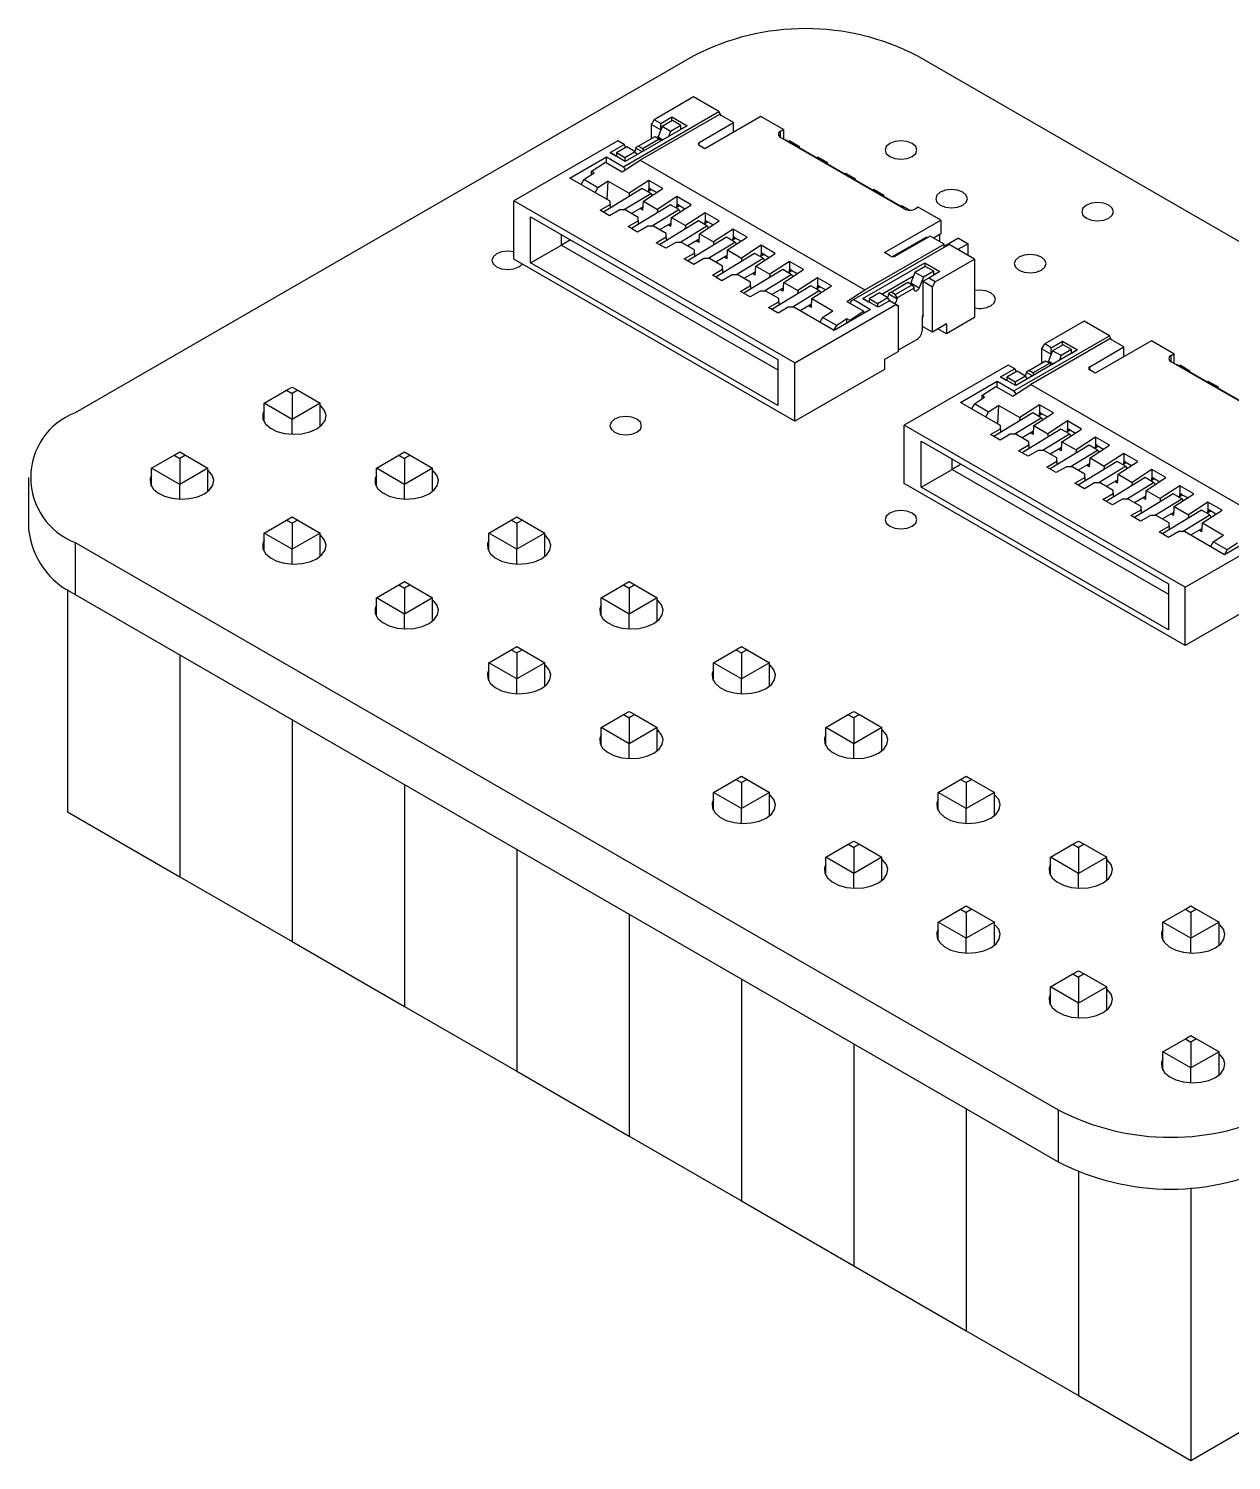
# Model space of a CAD drawing. Header units: millimetres. Extents: x 5 to 292, y 4 to 204.
# Drawn here: x 183.19 to 213.46, y 143.88 to 179.93 of the extents above; entities that cross this region are included whole.
import ezdxf

# ---------------------------------------------------------------- set-up
doc = ezdxf.new("R2010")
doc.units = ezdxf.units.MM

msp = doc.modelspace()

# ---------------------------------------------------------------- linework, layer by layer
at = {"color": 7, "linetype": 'Continuous', "lineweight": 25}
for p, q in [((199.915, 179.237), (184.359, 170.256)), ((230.321, 164.95), (205.572, 179.237)), ((199.926, 178.207), (198.936, 177.635)), ((200.563, 177.84), (199.926, 178.207)), ((198.159, 176.452), (200.563, 177.84)), ((200.577, 177.766), (198.583, 176.615)), ((200.619, 177.742), (200.563, 177.84)), ((200.93, 177.562), (200.577, 177.766)), ((199.764, 177.484), (198.208, 176.586)), ((198.866, 177.513), (198.936, 177.635)), ((198.866, 177.162), (198.866, 177.513)), ((198.866, 177.513), (199.099, 177.378)), ((199.099, 177.542), (198.936, 177.635)), ((199.135, 177.464), (199.033, 177.201)), ((199.099, 177.542), (199.382, 177.705)), ((199.099, 177.378), (199.099, 177.542)), ((199.099, 177.378), (199.102, 177.38)), ((199.099, 177.378), (199.099, 177.372)), ((199.396, 177.615), (199.135, 177.464)), ((199.347, 177.342), (199.135, 177.464)), ((199.608, 177.493), (199.347, 177.342)), ((199.382, 177.705), (199.764, 177.484)), ((199.382, 177.607), (199.382, 177.705)), ((199.608, 177.493), (199.396, 177.615)), ((199.608, 177.395), (199.608, 177.493)), ((199.608, 177.411), (199.622, 177.403)), ((199.764, 177.484), (199.622, 177.403)), ((200.068, 177.064), (200.93, 177.562)), ((201.623, 177.717), (200.209, 176.901)), ((200.93, 177.317), (200.93, 177.562)), ((202.189, 177.391), (201.623, 177.717)), ((202.118, 177.35), (202.189, 177.391)), ((202.189, 177.391), (202.189, 177.146)), ((198.017, 177.105), (195.401, 175.594)), ((197.826, 176.807), (198.18, 177.011)), ((198.18, 177.011), (198.017, 177.105)), ((198.222, 176.937), (198.18, 177.011)), ((198.533, 176.97), (198.958, 177.215)), ((198.639, 176.909), (199.064, 177.154)), ((198.901, 177.182), (198.958, 177.215)), ((198.958, 177.215), (199.064, 177.154)), ((199.022, 177.178), (199.033, 177.201)), ((199.064, 177.154), (199.095, 177.099)), ((199.347, 177.342), (199.298, 177.216)), ((205.23, 175.39), (202.118, 177.186)), ((202.26, 177.121), (202.246, 177.113)), ((205.23, 175.407), (202.26, 177.121)), ((202.352, 177.101), (202.324, 177.084)), ((202.352, 177.101), (202.592, 176.962)), ((196.815, 176.166), (197.734, 176.697)), ((197.734, 176.697), (198.159, 176.452)), ((197.734, 176.549), (197.734, 176.697)), ((198.208, 176.586), (197.826, 176.807)), ((197.826, 176.807), (197.968, 176.725)), ((197.968, 176.725), (197.982, 176.733)), ((198.243, 176.949), (197.982, 176.799)), ((198.194, 176.676), (197.982, 176.799)), ((197.982, 176.799), (197.982, 176.717)), ((198.455, 176.827), (198.194, 176.676)), ((198.194, 176.676), (198.194, 176.595)), ((198.455, 176.827), (198.243, 176.949)), ((198.504, 176.757), (198.455, 176.827)), ((198.477, 176.937), (198.533, 176.97)), ((198.533, 176.97), (198.477, 176.937)), ((198.477, 176.937), (198.477, 176.921)), ((198.639, 176.909), (198.533, 176.97)), ((198.671, 176.854), (198.639, 176.909)), ((200.209, 176.901), (200.068, 176.982)), ((202.592, 176.962), (202.564, 176.946)), ((202.592, 176.929), (202.592, 176.962)), ((203.059, 176.692), (203.031, 176.676)), ((203.059, 176.692), (203.299, 176.554)), ((197.165, 176.127), (197.423, 176.294)), ((197.352, 176.335), (197.706, 176.565)), ((197.423, 176.294), (197.352, 176.335)), ((197.352, 176.335), (197.352, 176.248)), ((197.706, 176.565), (198.13, 176.32)), ((198.13, 176.32), (198.583, 176.615)), ((198.159, 176.452), (198.206, 176.37)), ((198.208, 176.586), (198.208, 176.586)), ((198.583, 176.615), (204.24, 173.349)), ((203.299, 176.554), (203.271, 176.537)), ((203.299, 176.521), (203.299, 176.554)), ((197.826, 175.582), (196.815, 176.166)), ((197.519, 175.922), (197.165, 176.127)), ((197.778, 176.091), (197.519, 175.922)), ((197.752, 175.625), (197.778, 176.091)), ((197.778, 176.091), (198.308, 175.785)), ((198.802, 176.106), (198.308, 175.785)), ((199.156, 175.902), (198.802, 176.106)), ((198.802, 176.106), (198.802, 175.917)), ((203.766, 176.284), (203.738, 176.268)), ((203.766, 176.284), (204.006, 176.145)), ((204.006, 176.145), (203.978, 176.129)), ((204.006, 176.113), (204.006, 176.145)), ((195.401, 174.125), (195.401, 175.594)), ((202.472, 171.512), (195.401, 175.594)), ((197.451, 175.799), (197.519, 175.922)), ((198.636, 175.902), (197.657, 175.305)), ((197.826, 175.501), (197.826, 175.582)), ((198.163, 175.362), (198.848, 175.78)), ((198.308, 175.785), (198.304, 175.7)), ((198.848, 175.78), (198.636, 175.902)), ((198.649, 175.355), (198.662, 175.581)), ((198.662, 175.581), (199.156, 175.902)), ((198.662, 175.581), (199.015, 175.377)), ((198.873, 175.876), (198.777, 175.821)), ((198.802, 175.917), (198.787, 175.827)), ((198.837, 175.897), (198.802, 175.917)), ((198.83, 175.851), (198.837, 175.897)), ((198.837, 175.897), (199.001, 175.802)), ((198.848, 175.78), (198.885, 175.726)), ((199.509, 175.698), (199.015, 175.377)), ((199.863, 175.494), (199.509, 175.698)), ((199.509, 175.698), (199.509, 175.509)), ((204.473, 175.876), (204.445, 175.86)), ((204.473, 175.876), (204.713, 175.737)), ((204.713, 175.737), (204.685, 175.721)), ((204.713, 175.705), (204.713, 175.737)), ((197.572, 175.354), (197.826, 175.501)), ((197.812, 175.215), (197.572, 175.354)), ((198.067, 175.362), (197.812, 175.215)), ((197.826, 175.501), (197.826, 175.408)), ((198.208, 175.362), (198.067, 175.362)), ((198.533, 175.174), (198.208, 175.362)), ((199.343, 175.494), (198.364, 174.896)), ((198.654, 175.44), (198.364, 175.272)), ((198.649, 175.355), (198.579, 175.396)), ((198.87, 174.954), (199.555, 175.372)), ((199.015, 175.377), (199.011, 175.292)), ((199.555, 175.372), (199.343, 175.494)), ((199.369, 175.173), (199.863, 175.494)), ((199.58, 175.468), (199.484, 175.413)), ((199.509, 175.509), (199.494, 175.418)), ((199.545, 175.488), (199.509, 175.509)), ((199.537, 175.443), (199.545, 175.488)), ((199.545, 175.488), (199.709, 175.394)), ((199.555, 175.372), (199.593, 175.318)), ((200.216, 175.29), (199.723, 174.969)), ((200.57, 175.086), (200.216, 175.29)), ((200.216, 175.29), (200.216, 175.101)), ((205.18, 175.468), (205.152, 175.452)), ((205.18, 175.468), (205.373, 175.357)), ((205.216, 175.399), (205.23, 175.407)), ((205.23, 175.39), (205.23, 175.407)), ((205.583, 175.431), (205.512, 175.39)), ((206.149, 175.105), (205.583, 175.431)), ((195.825, 174.027), (195.825, 175.186)), ((195.825, 175.186), (202.048, 171.594)), ((198.279, 174.945), (198.533, 175.092)), ((198.519, 174.807), (198.279, 174.945)), ((198.774, 174.954), (198.519, 174.807)), ((198.533, 175.092), (198.533, 175.174)), ((198.533, 175.092), (198.533, 175)), ((198.915, 174.954), (198.774, 174.954)), ((199.24, 174.766), (198.915, 174.954)), ((200.05, 175.086), (199.071, 174.488)), ((199.361, 175.031), (199.071, 174.864)), ((199.356, 174.947), (199.286, 174.988)), ((199.356, 174.947), (199.369, 175.173)), ((199.369, 175.173), (199.723, 174.969)), ((199.577, 174.545), (200.262, 174.964)), ((199.723, 174.969), (199.718, 174.883)), ((200.262, 174.964), (200.05, 175.086)), ((200.076, 174.764), (200.57, 175.086)), ((200.287, 175.06), (200.191, 175.004)), ((200.216, 175.101), (200.201, 175.01)), ((200.252, 175.08), (200.216, 175.101)), ((200.244, 175.035), (200.252, 175.08)), ((200.252, 175.08), (200.416, 174.985)), ((200.262, 174.964), (200.3, 174.91)), ((200.923, 174.882), (200.43, 174.56)), ((201.277, 174.678), (200.923, 174.882)), ((200.923, 174.882), (200.923, 174.692)), ((204.735, 174.288), (206.149, 175.105)), ((206.149, 175.105), (206.149, 174.762)), ((196.603, 174.476), (196.603, 174.737)), ((196.829, 174.607), (196.603, 174.476)), ((198.986, 174.537), (199.24, 174.684)), ((199.226, 174.398), (198.986, 174.537)), ((199.481, 174.545), (199.226, 174.398)), ((199.24, 174.684), (199.24, 174.766)), ((199.24, 174.684), (199.24, 174.592)), ((199.622, 174.545), (199.481, 174.545)), ((199.948, 174.358), (199.622, 174.545)), ((200.757, 174.678), (199.778, 174.08)), ((200.068, 174.623), (199.778, 174.456)), ((200.064, 174.539), (199.993, 174.58)), ((200.064, 174.539), (200.076, 174.764)), ((200.076, 174.764), (200.43, 174.56)), ((200.284, 174.137), (200.969, 174.555)), ((200.43, 174.56), (200.425, 174.475)), ((200.969, 174.555), (200.757, 174.678)), ((200.783, 174.356), (201.277, 174.678)), ((200.994, 174.651), (200.898, 174.596)), ((200.923, 174.692), (200.908, 174.602)), ((200.959, 174.672), (200.923, 174.692)), ((200.951, 174.627), (200.959, 174.672)), ((200.959, 174.672), (201.123, 174.577)), ((200.969, 174.555), (201.007, 174.502)), ((206.361, 174.492), (203.957, 173.104)), ((204.24, 173.349), (206.234, 174.5)), ((204.933, 174.19), (205.795, 174.688)), ((205.88, 174.705), (205.018, 174.207)), ((205.71, 174.607), (205.689, 174.619)), ((205.795, 174.656), (205.795, 174.688)), ((206.234, 174.5), (205.88, 174.705)), ((206.149, 174.762), (205.965, 174.656)), ((206.128, 174.627), (206.128, 174.749)), ((206.594, 174.651), (206.234, 174.443)), ((206.234, 174.419), (206.234, 174.5)), ((206.361, 174.492), (206.29, 174.451)), ((206.997, 174.125), (206.361, 174.492)), ((206.835, 174.513), (206.58, 174.366)), ((206.594, 174.651), (206.835, 174.513)), ((206.835, 174.219), (206.835, 174.513)), ((202.472, 170.043), (195.401, 174.125)), ((195.825, 174.027), (196.603, 174.476)), ((196.603, 174.476), (202.048, 171.333)), ((199.693, 174.129), (199.948, 174.276)), ((199.933, 173.99), (199.693, 174.129)), ((200.188, 174.137), (199.933, 173.99)), ((199.948, 174.276), (199.948, 174.358)), ((199.948, 174.276), (199.948, 174.184)), ((200.329, 174.137), (200.188, 174.137)), ((200.655, 173.949), (200.329, 174.137)), ((201.464, 174.27), (200.485, 173.672)), ((200.775, 174.215), (200.485, 174.047)), ((200.771, 174.131), (200.7, 174.171)), ((200.771, 174.131), (200.783, 174.356)), ((200.783, 174.356), (201.137, 174.152)), ((200.991, 173.729), (201.676, 174.147)), ((201.137, 174.152), (201.132, 174.067)), ((201.63, 174.473), (201.137, 174.152)), ((201.676, 174.147), (201.464, 174.27)), ((201.49, 173.948), (201.984, 174.269)), ((201.701, 174.243), (201.605, 174.188)), ((201.63, 174.284), (201.615, 174.194)), ((201.984, 174.269), (201.63, 174.473)), ((201.63, 174.473), (201.63, 174.284)), ((201.666, 174.264), (201.63, 174.284)), ((201.658, 174.218), (201.666, 174.264)), ((201.666, 174.264), (201.83, 174.169)), ((201.676, 174.147), (201.714, 174.093)), ((204.876, 174.207), (204.735, 174.288)), ((205.275, 174.388), (205.275, 174.355)), ((205.29, 174.364), (205.29, 174.396)), ((206.007, 173.553), (206.997, 174.125)), ((206.997, 174.125), (206.997, 172.655)), ((195.531, 173.93), (195.615, 174.001)), ((202.048, 170.435), (195.825, 174.027)), ((200.4, 173.721), (200.655, 173.868)), ((200.655, 173.868), (200.655, 173.949)), ((200.655, 173.868), (200.655, 173.775)), ((202.171, 173.861), (201.192, 173.264)), ((201.482, 173.807), (201.192, 173.639)), ((201.478, 173.722), (201.49, 173.948)), ((201.49, 173.948), (201.844, 173.744)), ((202.338, 174.065), (201.844, 173.744)), ((202.383, 173.739), (202.171, 173.861)), ((202.197, 173.54), (202.691, 173.861)), ((202.408, 173.835), (202.313, 173.78)), ((202.338, 173.876), (202.322, 173.786)), ((202.691, 173.861), (202.338, 174.065)), ((202.338, 174.065), (202.338, 173.876)), ((202.373, 173.855), (202.338, 173.876)), ((202.365, 173.81), (202.373, 173.855)), ((202.373, 173.855), (202.537, 173.761)), ((204.19, 173.133), (205.746, 174.031)), ((205.499, 173.791), (205.397, 173.528)), ((205.76, 173.941), (205.499, 173.791)), ((205.711, 173.668), (205.499, 173.791)), ((205.972, 173.819), (205.711, 173.668)), ((205.746, 174.031), (206.128, 173.811)), ((205.746, 174.031), (205.746, 173.933)), ((205.972, 173.819), (205.76, 173.941)), ((206.128, 173.811), (205.845, 173.647)), ((205.972, 173.721), (205.972, 173.819)), ((206.128, 173.811), (205.986, 173.729)), ((200.641, 173.582), (200.4, 173.721)), ((200.895, 173.729), (200.641, 173.582)), ((201.037, 173.729), (200.895, 173.729)), ((201.362, 173.541), (201.037, 173.729)), ((201.107, 173.313), (201.362, 173.46)), ((201.362, 173.46), (201.362, 173.541)), ((201.362, 173.46), (201.362, 173.367)), ((201.478, 173.722), (201.407, 173.763)), ((201.698, 173.321), (202.383, 173.739)), ((201.844, 173.744), (201.839, 173.659)), ((202.878, 173.453), (201.899, 172.855)), ((202.185, 173.314), (202.197, 173.54)), ((202.197, 173.54), (202.551, 173.336)), ((202.383, 173.739), (202.421, 173.685)), ((203.045, 173.657), (202.551, 173.336)), ((203.09, 173.331), (202.878, 173.453)), ((202.905, 173.132), (203.398, 173.453)), ((203.115, 173.427), (203.02, 173.372)), ((203.045, 173.468), (203.03, 173.377)), ((203.398, 173.453), (203.045, 173.657)), ((203.045, 173.657), (203.045, 173.468)), ((203.08, 173.447), (203.045, 173.468)), ((203.072, 173.402), (203.08, 173.447)), ((203.244, 173.353), (203.08, 173.447)), ((204.663, 173.243), (205.466, 173.706)), ((204.897, 173.296), (205.322, 173.541)), ((205.003, 173.235), (205.428, 173.48)), ((205.265, 173.509), (205.322, 173.541)), ((205.322, 173.541), (205.428, 173.48)), ((205.386, 173.504), (205.397, 173.528)), ((205.397, 173.528), (205.609, 173.405)), ((205.428, 173.48), (205.477, 173.394)), ((205.711, 173.668), (205.609, 173.405)), ((205.845, 173.647), (205.703, 173.566)), ((205.845, 173.647), (205.703, 173.566)), ((205.703, 173.566), (205.937, 173.431)), ((205.703, 172.667), (205.703, 173.566)), ((206.007, 173.553), (205.845, 173.647)), ((205.937, 173.431), (206.007, 173.553)), ((205.937, 172.288), (205.937, 173.431)), ((205.972, 173.737), (205.986, 173.729)), ((201.348, 173.174), (201.107, 173.313)), ((201.602, 173.321), (201.348, 173.174)), ((201.744, 173.321), (201.602, 173.321)), ((202.069, 173.133), (201.744, 173.321)), ((201.814, 172.904), (202.069, 173.051)), ((202.19, 173.399), (201.899, 173.231)), ((202.069, 173.051), (202.069, 173.133)), ((202.069, 173.051), (202.069, 172.959)), ((202.185, 173.314), (202.114, 173.355)), ((202.405, 172.913), (203.09, 173.331)), ((202.551, 173.336), (202.546, 173.251)), ((202.892, 172.906), (202.905, 173.132)), ((202.905, 173.132), (203.435, 172.825)), ((203.09, 173.331), (203.128, 173.277)), ((203.787, 173.055), (204.24, 173.349)), ((203.787, 173.055), (204.211, 172.81)), ((203.886, 173.064), (203.957, 173.104)), ((203.957, 173.104), (203.886, 173.064)), ((203.886, 172.998), (203.886, 173.064)), ((203.957, 173.104), (204.381, 172.86)), ((204.572, 172.913), (204.19, 173.133)), ((204.19, 173.133), (204.332, 173.051)), ((204.332, 173.051), (204.346, 173.06)), ((204.607, 173.275), (204.346, 173.125)), ((204.558, 173.002), (204.346, 173.125)), ((204.346, 173.125), (204.346, 173.043)), ((204.819, 173.153), (204.558, 173.002)), ((204.855, 173.076), (204.572, 172.913)), ((204.819, 173.153), (204.607, 173.275)), ((204.886, 173.058), (204.819, 173.153)), ((204.841, 173.264), (204.897, 173.296)), ((204.897, 173.296), (204.841, 173.264)), ((204.841, 173.264), (204.841, 173.247)), ((204.841, 173.247), (205.053, 173.125)), ((205.018, 172.982), (204.855, 173.076)), ((204.855, 173.076), (204.855, 173.076)), ((205.003, 173.235), (204.897, 173.296)), ((205.053, 173.149), (205.003, 173.235)), ((205.477, 173.394), (205.053, 173.149)), ((205.053, 173.149), (205.053, 173.125)), ((205.477, 173.37), (205.477, 173.394)), ((202.055, 172.766), (201.814, 172.904)), ((202.309, 172.913), (202.055, 172.766)), ((202.451, 172.913), (202.309, 172.913)), ((203.462, 172.329), (202.451, 172.913)), ((202.472, 171.512), (205.018, 172.982)), ((202.897, 172.99), (202.606, 172.823)), ((202.892, 172.906), (202.821, 172.947)), ((203.176, 172.657), (203.435, 172.825)), ((204.381, 172.86), (203.462, 172.329)), ((204.211, 172.81), (203.858, 172.58)), ((204.211, 172.762), (204.211, 172.81)), ((204.558, 173.002), (204.558, 172.921)), ((205.018, 172.982), (205.088, 172.941)), ((205.088, 172.941), (205.018, 172.982)), ((205.088, 171.798), (205.088, 172.941)), ((203.176, 172.657), (203.108, 172.533)), ((203.529, 172.453), (203.176, 172.657)), ((203.467, 172.34), (203.529, 172.453)), ((203.787, 172.621), (203.529, 172.453)), ((203.787, 172.517), (203.787, 172.621)), ((203.858, 172.58), (203.787, 172.621)), ((203.858, 172.58), (203.858, 172.557)), ((205.689, 172.676), (205.703, 172.667)), ((205.689, 172.349), (205.689, 172.676)), ((205.937, 172.288), (205.689, 172.431)), ((206.29, 172.492), (205.937, 172.288)), ((206.29, 172.247), (206.078, 172.369)), ((206.997, 172.655), (206.29, 172.247)), ((206.29, 172.492), (206.29, 172.247)), ((209.757, 172.559), (208.767, 171.988)), ((210.394, 172.192), (209.757, 172.559)), ((205.088, 171.839), (205.548, 172.104)), ((207.99, 170.804), (210.394, 172.192)), ((210.408, 172.118), (208.414, 170.967)), ((208.697, 171.865), (208.767, 171.988)), ((208.93, 171.894), (208.767, 171.988)), ((208.93, 171.894), (209.213, 172.057)), ((209.227, 171.967), (208.966, 171.817)), ((209.213, 172.057), (209.595, 171.837)), ((209.213, 171.959), (209.213, 172.057)), ((209.439, 171.845), (209.227, 171.967)), ((211.454, 172.069), (210.04, 171.253)), ((210.45, 172.094), (210.394, 172.192)), ((210.761, 171.914), (210.408, 172.118)), ((212.02, 171.743), (211.454, 172.069)), ((205.088, 171.798), (204.735, 171.594)), ((209.595, 171.837), (208.039, 170.939)), ((208.697, 171.514), (208.697, 171.865)), ((208.697, 171.865), (208.93, 171.731)), ((208.966, 171.817), (208.864, 171.554)), ((208.93, 171.731), (208.93, 171.894)), ((208.93, 171.731), (208.933, 171.732)), ((208.93, 171.731), (208.93, 171.724)), ((209.178, 171.694), (208.966, 171.817)), ((209.178, 171.694), (209.129, 171.568)), ((209.439, 171.845), (209.178, 171.694)), ((209.439, 171.747), (209.439, 171.845)), ((209.439, 171.763), (209.453, 171.755)), ((209.595, 171.837), (209.453, 171.755)), ((209.899, 171.416), (210.761, 171.914)), ((210.761, 171.669), (210.761, 171.914)), ((211.949, 171.702), (212.02, 171.743)), ((212.02, 171.743), (212.02, 171.498)), ((202.048, 171.594), (202.048, 170.435)), ((202.472, 170.043), (202.472, 171.512)), ((204.735, 171.349), (202.472, 170.043)), ((204.735, 171.594), (204.735, 171.349)), ((207.848, 171.457), (205.232, 169.947)), ((207.657, 171.159), (208.011, 171.363)), ((208.074, 171.302), (207.813, 171.151)), ((208.011, 171.363), (207.848, 171.457)), ((208.053, 171.29), (208.011, 171.363)), ((208.286, 171.179), (208.074, 171.302)), ((208.308, 171.29), (208.364, 171.322)), ((208.364, 171.322), (208.308, 171.29)), ((208.308, 171.29), (208.308, 171.273)), ((208.364, 171.322), (208.789, 171.567)), ((208.47, 171.261), (208.364, 171.322)), ((208.47, 171.261), (208.895, 171.506)), ((208.502, 171.206), (208.47, 171.261)), ((208.732, 171.535), (208.789, 171.567)), ((208.789, 171.567), (208.895, 171.506)), ((208.853, 171.53), (208.864, 171.554)), ((208.895, 171.506), (208.927, 171.451)), ((210.04, 171.253), (209.899, 171.335)), ((215.061, 169.743), (211.949, 171.539)), ((212.091, 171.473), (212.077, 171.465)), ((215.061, 169.759), (212.091, 171.473)), ((212.183, 171.453), (212.155, 171.437)), ((212.183, 171.453), (212.423, 171.314)), ((212.423, 171.314), (212.395, 171.298)), ((212.423, 171.282), (212.423, 171.314)), ((189.678, 170.821), (189.82, 170.902)), ((189.82, 170.902), (189.961, 170.821)), ((206.646, 170.518), (207.565, 171.049)), ((207.183, 170.687), (207.537, 170.918)), ((207.537, 170.918), (207.961, 170.673)), ((207.565, 171.049), (207.99, 170.804)), ((207.565, 170.901), (207.565, 171.049)), ((208.039, 170.939), (207.657, 171.159)), ((207.657, 171.159), (207.799, 171.077)), ((207.799, 171.077), (207.813, 171.086)), ((208.025, 171.028), (207.813, 171.151)), ((207.813, 171.151), (207.813, 171.069)), ((207.961, 170.673), (208.414, 170.967)), ((208.286, 171.179), (208.025, 171.028)), ((208.025, 171.028), (208.025, 170.947)), ((208.039, 170.939), (208.039, 170.939)), ((208.335, 171.109), (208.286, 171.179)), ((208.414, 170.967), (214.071, 167.702)), ((212.89, 171.045), (212.862, 171.028)), ((212.89, 171.045), (213.13, 170.906)), ((213.13, 170.906), (213.102, 170.89)), ((213.13, 170.873), (213.13, 170.906)), ((189.113, 170.494), (189.678, 170.821)), ((189.678, 170.821), (189.82, 170.739)), ((189.961, 170.821), (189.82, 170.739)), ((189.82, 170.739), (189.82, 170.086)), ((189.961, 170.821), (190.527, 170.494)), ((206.996, 170.479), (207.254, 170.647)), ((207.254, 170.647), (207.183, 170.687)), ((207.183, 170.687), (207.183, 170.601)), ((207.99, 170.804), (208.037, 170.722)), ((189.82, 170.086), (189.113, 170.494)), ((189.113, 170.033), (189.113, 170.494)), ((190.527, 170.494), (189.82, 170.086)), ((190.527, 169.907), (190.527, 170.494)), ((207.657, 169.934), (206.646, 170.518)), ((207.35, 170.275), (206.996, 170.479)), ((207.282, 170.151), (207.35, 170.275)), ((207.609, 170.443), (207.35, 170.275)), ((208.467, 170.255), (207.488, 169.657)), ((207.583, 169.977), (207.609, 170.443)), ((207.609, 170.443), (208.139, 170.137)), ((208.633, 170.459), (208.139, 170.137)), ((208.679, 170.132), (208.467, 170.255)), ((208.493, 169.933), (208.987, 170.254)), ((208.704, 170.228), (208.608, 170.173)), ((208.633, 170.269), (208.618, 170.179)), ((208.987, 170.254), (208.633, 170.459)), ((208.633, 170.459), (208.633, 170.269)), ((208.668, 170.249), (208.633, 170.269)), ((208.661, 170.204), (208.668, 170.249)), ((208.668, 170.249), (208.832, 170.154)), ((189.82, 169.714), (189.82, 170.086)), ((205.232, 168.477), (205.232, 169.947)), ((212.303, 165.865), (205.232, 169.947)), ((207.403, 169.706), (207.657, 169.853)), ((207.657, 169.853), (207.657, 169.934)), ((207.657, 169.853), (207.657, 169.76)), ((207.994, 169.714), (208.679, 170.132)), ((208.139, 170.137), (208.135, 170.052)), ((209.174, 169.846), (208.195, 169.249)), ((208.48, 169.707), (208.493, 169.933)), ((208.493, 169.933), (208.846, 169.729)), ((208.679, 170.132), (208.716, 170.079)), ((209.34, 170.05), (208.846, 169.729)), ((209.386, 169.724), (209.174, 169.846)), ((209.2, 169.525), (209.694, 169.846)), ((209.411, 169.82), (209.315, 169.765)), ((209.34, 169.861), (209.325, 169.771)), ((209.694, 169.846), (209.34, 170.05)), ((209.34, 170.05), (209.34, 169.861)), ((209.376, 169.841), (209.34, 169.861)), ((209.368, 169.795), (209.376, 169.841)), ((209.376, 169.841), (209.54, 169.746)), ((205.656, 168.379), (205.656, 169.538)), ((205.656, 169.538), (211.879, 165.946)), ((207.643, 169.567), (207.403, 169.706)), ((207.898, 169.714), (207.643, 169.567)), ((208.039, 169.714), (207.898, 169.714)), ((208.364, 169.526), (208.039, 169.714)), ((208.11, 169.298), (208.364, 169.445)), ((208.485, 169.792), (208.195, 169.624)), ((208.364, 169.445), (208.364, 169.526)), ((208.364, 169.445), (208.364, 169.352)), ((208.48, 169.707), (208.41, 169.748)), ((208.701, 169.306), (209.386, 169.724)), ((208.846, 169.729), (208.842, 169.644)), ((209.881, 169.438), (208.902, 168.84)), ((209.187, 169.299), (209.2, 169.525)), ((209.2, 169.525), (209.554, 169.321)), ((209.386, 169.724), (209.424, 169.67)), ((210.047, 169.642), (209.554, 169.321)), ((210.093, 169.316), (209.881, 169.438)), ((209.907, 169.117), (210.401, 169.438)), ((210.047, 169.453), (210.032, 169.362)), ((210.401, 169.438), (210.047, 169.642)), ((210.047, 169.642), (210.047, 169.453)), ((210.083, 169.432), (210.047, 169.453)), ((186.284, 168.861), (186.85, 169.188)), ((186.85, 169.188), (186.991, 169.269)), ((186.85, 169.188), (186.991, 169.106)), ((186.991, 169.269), (187.133, 169.188)), ((187.133, 169.188), (186.991, 169.106)), ((186.991, 169.106), (186.991, 168.453)), ((187.133, 169.188), (187.699, 168.861)), ((191.941, 168.861), (192.507, 169.188)), ((192.507, 169.188), (192.648, 169.269)), ((192.507, 169.188), (192.648, 169.106)), ((192.648, 169.269), (192.79, 169.188)), ((192.79, 169.188), (192.648, 169.106)), ((192.648, 169.106), (192.648, 168.453)), ((192.79, 169.188), (193.355, 168.861)), ((206.434, 168.828), (206.434, 169.089)), ((208.35, 169.159), (208.11, 169.298)), ((208.605, 169.306), (208.35, 169.159)), ((208.746, 169.306), (208.605, 169.306)), ((209.071, 169.118), (208.746, 169.306)), ((209.192, 169.384), (208.902, 169.216)), ((209.071, 169.036), (209.071, 169.118)), ((209.187, 169.299), (209.117, 169.34)), ((209.408, 168.898), (210.093, 169.316)), ((209.554, 169.321), (209.549, 169.236)), ((209.895, 168.891), (209.907, 169.117)), ((209.907, 169.117), (210.261, 168.913)), ((210.118, 169.412), (210.022, 169.357)), ((210.075, 169.387), (210.083, 169.432)), ((210.083, 169.432), (210.247, 169.338)), ((210.093, 169.316), (210.131, 169.262)), ((210.754, 169.234), (210.261, 168.913)), ((211.108, 169.03), (210.754, 169.234)), ((210.754, 169.234), (210.754, 169.045)), ((186.991, 168.453), (186.284, 168.861)), ((186.284, 168.401), (186.284, 168.861)), ((187.699, 168.861), (186.991, 168.453)), ((187.699, 168.275), (187.699, 168.861)), ((192.648, 168.453), (191.941, 168.861)), ((191.941, 168.401), (191.941, 168.861)), ((193.355, 168.861), (192.648, 168.453)), ((193.355, 168.275), (193.355, 168.861)), ((205.656, 168.379), (206.434, 168.828)), ((206.66, 168.959), (206.434, 168.828)), ((206.434, 168.828), (211.879, 165.685)), ((208.817, 168.889), (209.071, 169.036)), ((209.057, 168.751), (208.817, 168.889)), ((209.312, 168.898), (209.057, 168.751)), ((209.071, 169.036), (209.071, 168.944)), ((209.453, 168.898), (209.312, 168.898)), ((209.779, 168.71), (209.453, 168.898)), ((210.588, 169.03), (209.609, 168.432)), ((209.899, 168.975), (209.609, 168.808)), ((209.895, 168.891), (209.824, 168.932)), ((210.115, 168.489), (210.8, 168.908)), ((210.261, 168.913), (210.256, 168.827)), ((210.8, 168.908), (210.588, 169.03)), ((210.614, 168.708), (211.108, 169.03)), ((210.825, 169.004), (210.729, 168.948)), ((210.754, 169.045), (210.739, 168.954)), ((210.79, 169.024), (210.754, 169.045)), ((210.782, 168.979), (210.79, 169.024)), ((210.79, 169.024), (210.954, 168.929)), ((210.8, 168.908), (210.838, 168.854)), ((211.461, 168.826), (210.968, 168.504)), ((211.815, 168.622), (211.461, 168.826)), ((211.461, 168.826), (211.461, 168.636)), ((183.187, 168.623), (183.187, 167.317)), ((186.991, 168.081), (186.991, 168.453)), ((192.648, 168.081), (192.648, 168.453)), ((212.303, 164.395), (205.232, 168.477)), ((211.879, 164.787), (205.656, 168.379)), ((209.524, 168.481), (209.779, 168.628)), ((209.764, 168.342), (209.524, 168.481)), ((210.019, 168.489), (209.764, 168.342)), ((209.779, 168.628), (209.779, 168.71)), ((209.779, 168.628), (209.779, 168.536)), ((210.16, 168.489), (210.019, 168.489)), ((210.486, 168.302), (210.16, 168.489)), ((211.295, 168.622), (210.316, 168.024)), ((210.606, 168.567), (210.316, 168.4)), ((210.602, 168.483), (210.531, 168.524)), ((210.602, 168.483), (210.614, 168.708)), ((210.614, 168.708), (210.968, 168.504)), ((210.822, 168.081), (211.507, 168.499)), ((210.968, 168.504), (210.963, 168.419)), ((211.507, 168.499), (211.295, 168.622)), ((211.321, 168.3), (211.815, 168.622)), ((211.532, 168.596), (211.436, 168.54)), ((211.461, 168.636), (211.446, 168.546)), ((211.497, 168.616), (211.461, 168.636)), ((211.489, 168.571), (211.497, 168.616)), ((211.497, 168.616), (211.661, 168.521)), ((211.507, 168.499), (211.545, 168.446)), ((212.169, 168.418), (211.675, 168.096)), ((212.522, 168.213), (212.169, 168.418)), ((212.169, 168.418), (212.169, 168.228)), ((210.231, 168.073), (210.486, 168.22)), ((210.472, 167.934), (210.231, 168.073)), ((210.726, 168.081), (210.472, 167.934)), ((210.486, 168.22), (210.486, 168.302)), ((210.486, 168.22), (210.486, 168.128)), ((210.868, 168.081), (210.726, 168.081)), ((211.193, 167.893), (210.868, 168.081)), ((212.002, 168.214), (211.023, 167.616)), ((211.313, 168.159), (211.023, 167.991)), ((211.309, 168.075), (211.238, 168.115)), ((211.309, 168.075), (211.321, 168.3)), ((211.321, 168.3), (211.675, 168.096)), ((211.529, 167.673), (212.214, 168.091)), ((211.675, 168.096), (211.67, 168.011)), ((212.214, 168.091), (212.002, 168.214)), ((212.028, 167.892), (212.522, 168.213)), ((212.239, 168.187), (212.144, 168.132)), ((212.169, 168.228), (212.153, 168.138)), ((212.204, 168.208), (212.169, 168.228)), ((212.196, 168.163), (212.204, 168.208)), ((212.204, 168.208), (212.368, 168.113)), ((212.214, 168.091), (212.252, 168.038)), ((212.876, 168.009), (212.382, 167.688)), ((213.229, 167.805), (212.876, 168.009)), ((212.876, 168.009), (212.876, 167.82)), ((189.678, 167.555), (189.82, 167.637)), ((189.82, 167.637), (189.961, 167.555)), ((195.335, 167.555), (195.477, 167.637)), ((195.477, 167.637), (195.618, 167.555)), ((210.938, 167.665), (211.193, 167.812)), ((211.179, 167.526), (210.938, 167.665)), ((211.433, 167.673), (211.179, 167.526)), ((211.193, 167.812), (211.193, 167.893)), ((211.193, 167.812), (211.193, 167.719)), ((211.575, 167.673), (211.433, 167.673)), ((211.9, 167.485), (211.575, 167.673)), ((212.709, 167.805), (211.73, 167.208)), ((212.021, 167.751), (211.73, 167.583)), ((212.016, 167.666), (211.945, 167.707)), ((212.016, 167.666), (212.028, 167.892)), ((212.028, 167.892), (212.382, 167.688)), ((212.236, 167.265), (212.921, 167.683)), ((212.382, 167.688), (212.377, 167.603)), ((212.921, 167.683), (212.709, 167.805)), ((212.736, 167.484), (213.229, 167.805)), ((212.946, 167.779), (212.851, 167.724)), ((212.876, 167.82), (212.861, 167.73)), ((212.911, 167.8), (212.876, 167.82)), ((212.903, 167.754), (212.911, 167.8)), ((213.075, 167.705), (212.911, 167.8)), ((212.921, 167.683), (212.959, 167.629)), ((189.113, 167.228), (189.678, 167.555)), ((189.678, 167.555), (189.82, 167.473)), ((189.961, 167.555), (189.82, 167.473)), ((189.82, 167.473), (189.82, 166.82)), ((189.961, 167.555), (190.527, 167.228)), ((194.77, 167.228), (195.335, 167.555)), ((195.335, 167.555), (195.477, 167.473)), ((195.618, 167.555), (195.477, 167.473)), ((195.477, 167.473), (195.477, 166.82)), ((195.618, 167.555), (196.184, 167.228)), ((211.645, 167.257), (211.9, 167.404)), ((211.9, 167.404), (211.9, 167.485)), ((211.9, 167.404), (211.9, 167.311)), ((212.303, 165.865), (214.849, 167.334)), ((212.728, 167.343), (212.437, 167.175)), ((212.723, 167.258), (212.652, 167.299)), ((212.723, 167.258), (212.736, 167.484)), ((212.736, 167.484), (213.266, 167.178)), ((184.359, 166.991), (209.108, 152.703)), ((184.359, 166.991), (184.359, 165.684)), ((189.82, 166.82), (189.113, 167.228)), ((189.113, 166.768), (189.113, 167.228)), ((190.527, 167.228), (189.82, 166.82)), ((190.527, 166.642), (190.527, 167.228)), ((195.477, 166.82), (194.77, 167.228)), ((194.77, 166.768), (194.77, 167.228)), ((196.184, 167.228), (195.477, 166.82)), ((196.184, 166.642), (196.184, 167.228)), ((211.886, 167.118), (211.645, 167.257)), ((212.14, 167.265), (211.886, 167.118)), ((212.282, 167.265), (212.14, 167.265)), ((213.293, 166.681), (212.282, 167.265)), ((213.007, 167.009), (212.939, 166.885)), ((213.007, 167.009), (213.266, 167.178)), ((213.36, 166.805), (213.007, 167.009)), ((214.212, 167.212), (213.293, 166.681)), ((213.618, 166.973), (213.36, 166.805)), ((189.82, 166.448), (189.82, 166.82)), ((195.477, 166.448), (195.477, 166.82)), ((213.292, 166.682), (213.36, 166.805)), ((191.941, 165.596), (192.507, 165.922)), ((192.507, 165.922), (192.648, 166.004)), ((192.507, 165.922), (192.648, 165.841)), ((192.648, 166.004), (192.79, 165.922)), ((192.79, 165.922), (192.648, 165.841)), ((192.648, 165.841), (192.648, 165.187)), ((192.79, 165.922), (193.355, 165.596)), ((197.598, 165.596), (198.164, 165.922)), ((198.164, 165.922), (198.305, 166.004)), ((198.164, 165.922), (198.305, 165.841)), ((198.305, 166.004), (198.447, 165.922)), ((198.447, 165.922), (198.305, 165.841)), ((198.305, 165.841), (198.305, 165.187)), ((198.447, 165.922), (199.012, 165.596)), ((211.879, 165.946), (211.879, 164.787)), ((212.303, 164.395), (212.303, 165.865)), ((184.163, 165.806), (184.163, 160.206)), ((184.359, 165.684), (209.108, 151.397)), ((192.648, 165.187), (191.941, 165.596)), ((191.941, 165.135), (191.941, 165.596)), ((193.355, 165.596), (192.648, 165.187)), ((193.355, 165.009), (193.355, 165.596)), ((198.305, 165.187), (197.598, 165.596)), ((197.598, 165.135), (197.598, 165.596)), ((199.012, 165.596), (198.305, 165.187)), ((199.012, 165.009), (199.012, 165.596)), ((214.566, 165.701), (212.303, 164.395)), ((192.648, 164.815), (192.648, 165.187)), ((198.305, 164.815), (198.305, 165.187)), ((186.991, 164.165), (186.991, 158.573)), ((194.77, 163.963), (195.335, 164.289)), ((195.335, 164.289), (195.477, 164.371)), ((195.335, 164.289), (195.477, 164.208)), ((195.477, 164.371), (195.618, 164.289)), ((195.618, 164.289), (195.477, 164.208)), ((195.477, 164.208), (195.477, 163.555)), ((195.618, 164.289), (196.184, 163.963)), ((200.426, 163.963), (200.992, 164.289)), ((200.992, 164.289), (201.134, 164.371)), ((200.992, 164.289), (201.134, 164.208)), ((201.134, 164.371), (201.275, 164.289)), ((201.275, 164.289), (201.134, 164.208)), ((201.134, 164.208), (201.134, 163.555)), ((201.275, 164.289), (201.841, 163.963)), ((195.477, 163.555), (194.77, 163.963)), ((194.77, 163.502), (194.77, 163.963)), ((196.184, 163.963), (195.477, 163.555)), ((196.184, 163.376), (196.184, 163.963)), ((201.134, 163.555), (200.426, 163.963)), ((200.426, 163.502), (200.426, 163.963)), ((201.841, 163.963), (201.134, 163.555)), ((201.841, 163.376), (201.841, 163.963)), ((195.477, 163.183), (195.477, 163.555)), ((201.134, 163.183), (201.134, 163.555)), ((197.598, 162.33), (198.164, 162.657)), ((198.164, 162.657), (198.305, 162.738)), ((198.164, 162.657), (198.305, 162.575)), ((198.305, 162.738), (198.447, 162.657)), ((198.447, 162.657), (198.305, 162.575)), ((198.447, 162.657), (199.012, 162.33)), ((203.255, 162.33), (203.821, 162.657)), ((203.821, 162.657), (203.962, 162.738)), ((203.821, 162.657), (203.962, 162.575)), ((203.962, 162.738), (204.103, 162.657)), ((204.103, 162.657), (203.962, 162.575)), ((204.103, 162.657), (204.669, 162.33)), ((189.82, 162.532), (189.82, 156.94)), ((198.305, 161.922), (197.598, 162.33)), ((197.598, 161.869), (197.598, 162.33)), ((198.305, 162.575), (198.305, 161.922)), ((199.012, 162.33), (198.305, 161.922)), ((199.012, 161.743), (199.012, 162.33)), ((203.962, 161.922), (203.255, 162.33)), ((203.255, 161.869), (203.255, 162.33)), ((203.962, 162.575), (203.962, 161.922)), ((204.669, 162.33), (203.962, 161.922)), ((204.669, 161.743), (204.669, 162.33)), ((198.305, 161.55), (198.305, 161.922)), ((203.962, 161.55), (203.962, 161.922)), ((192.648, 160.899), (192.648, 155.307)), ((200.426, 160.697), (200.992, 161.024)), ((200.992, 161.024), (201.134, 161.105)), ((200.992, 161.024), (201.134, 160.942)), ((201.134, 161.105), (201.275, 161.024)), ((201.275, 161.024), (201.134, 160.942)), ((201.134, 160.942), (201.134, 160.289)), ((201.275, 161.024), (201.841, 160.697)), ((206.083, 160.697), (206.649, 161.024)), ((206.649, 161.024), (206.79, 161.105)), ((206.649, 161.024), (206.79, 160.942)), ((206.79, 161.105), (206.932, 161.024)), ((206.932, 161.024), (206.79, 160.942)), ((206.79, 160.942), (206.79, 160.289)), ((206.932, 161.024), (207.498, 160.697)), ((201.134, 160.289), (200.426, 160.697)), ((200.426, 160.237), (200.426, 160.697)), ((201.841, 160.697), (201.134, 160.289)), ((201.841, 160.111), (201.841, 160.697)), ((206.79, 160.289), (206.083, 160.697)), ((206.083, 160.237), (206.083, 160.697)), ((207.498, 160.697), (206.79, 160.289)), ((207.498, 160.111), (207.498, 160.697)), ((184.163, 160.206), (186.991, 158.573)), ((201.134, 159.917), (201.134, 160.289)), ((206.79, 159.917), (206.79, 160.289)), ((203.255, 159.064), (203.821, 159.391)), ((203.821, 159.391), (203.962, 159.473)), ((203.821, 159.391), (203.962, 159.309)), ((203.962, 159.473), (204.103, 159.391)), ((204.103, 159.391), (203.962, 159.309)), ((204.103, 159.391), (204.669, 159.064)), ((208.912, 159.064), (209.477, 159.391)), ((209.477, 159.391), (209.619, 159.473)), ((209.477, 159.391), (209.619, 159.309)), ((209.619, 159.473), (209.76, 159.391)), ((209.76, 159.391), (209.619, 159.309)), ((209.76, 159.391), (210.326, 159.064)), ((195.477, 159.266), (195.477, 153.675)), ((203.962, 158.656), (203.255, 159.064)), ((203.255, 158.604), (203.255, 159.064)), ((203.962, 159.309), (203.962, 158.656)), ((204.669, 159.064), (203.962, 158.656)), ((204.669, 158.478), (204.669, 159.064)), ((209.619, 158.656), (208.912, 159.064)), ((208.912, 158.604), (208.912, 159.064)), ((209.619, 159.309), (209.619, 158.656)), ((210.326, 159.064), (209.619, 158.656)), ((210.326, 158.478), (210.326, 159.064)), ((203.962, 158.284), (203.962, 158.656)), ((209.619, 158.284), (209.619, 158.656)), ((186.991, 158.573), (189.82, 156.94)), ((198.305, 157.633), (198.305, 152.042)), ((206.083, 157.431), (206.649, 157.758)), ((206.649, 157.758), (206.79, 157.84)), ((206.649, 157.758), (206.79, 157.676)), ((206.79, 157.84), (206.932, 157.758)), ((206.932, 157.758), (206.79, 157.676)), ((206.79, 157.676), (206.79, 157.023)), ((206.932, 157.758), (207.498, 157.431)), ((211.74, 157.431), (212.306, 157.758)), ((212.306, 157.758), (212.447, 157.84)), ((212.306, 157.758), (212.447, 157.676)), ((212.447, 157.84), (212.589, 157.758)), ((212.589, 157.758), (212.447, 157.676)), ((212.447, 157.676), (212.447, 157.023)), ((212.589, 157.758), (213.154, 157.431)), ((206.79, 157.023), (206.083, 157.431)), ((206.083, 156.971), (206.083, 157.431)), ((207.498, 157.431), (206.79, 157.023)), ((207.498, 156.845), (207.498, 157.431)), ((212.447, 157.023), (211.74, 157.431)), ((211.74, 156.971), (211.74, 157.431)), ((213.154, 157.431), (212.447, 157.023)), ((213.154, 156.845), (213.154, 157.431)), ((189.82, 156.94), (192.648, 155.307)), ((206.79, 156.651), (206.79, 157.023)), ((212.447, 156.651), (212.447, 157.023)), ((208.912, 155.799), (209.477, 156.125)), ((209.477, 156.125), (209.619, 156.207)), ((209.477, 156.125), (209.619, 156.044)), ((209.619, 156.207), (209.76, 156.125)), ((209.76, 156.125), (209.619, 156.044)), ((209.76, 156.125), (210.326, 155.799)), ((201.134, 156), (201.134, 150.409)), ((209.619, 155.39), (208.912, 155.799)), ((208.912, 155.338), (208.912, 155.799)), ((209.619, 156.044), (209.619, 155.39)), ((210.326, 155.799), (209.619, 155.39)), ((210.326, 155.212), (210.326, 155.799)), ((209.619, 155.019), (209.619, 155.39)), ((192.648, 155.307), (195.477, 153.675)), ((203.962, 154.368), (203.962, 148.776)), ((211.74, 154.166), (212.306, 154.492)), ((212.306, 154.492), (212.447, 154.574)), ((212.306, 154.492), (212.447, 154.411)), ((212.447, 154.574), (212.589, 154.492)), ((212.589, 154.492), (212.447, 154.411)), ((212.447, 154.411), (212.447, 153.758)), ((212.589, 154.492), (213.154, 154.166)), ((212.447, 153.758), (211.74, 154.166)), ((211.74, 153.705), (211.74, 154.166)), ((213.154, 154.166), (212.447, 153.758)), ((213.154, 153.579), (213.154, 154.166)), ((195.477, 153.675), (198.305, 152.042)), ((212.447, 153.386), (212.447, 153.758)), ((206.79, 152.735), (206.79, 147.143)), ((209.108, 152.703), (209.108, 151.397)), ((198.305, 152.042), (201.134, 150.409)), ((209.619, 151.148), (209.619, 145.511)), ((212.447, 150.74), (212.447, 143.878)), ((201.134, 150.409), (203.962, 148.776)), ((203.962, 148.776), (206.79, 147.143)), ((206.79, 147.143), (209.619, 145.511)), ((209.619, 145.511), (212.447, 143.878)), ((212.447, 143.878), (215.276, 145.511))]:
    msp.add_line(p, q, dxfattribs=at)
at = {"color": 8, "linetype": 'Continuous', "lineweight": 25}
for p, q in [((199.033, 177.201), (199.153, 177.132)), ((200.068, 176.982), (200.068, 177.064)), ((202.118, 177.186), (202.118, 177.35)), ((198.477, 176.921), (198.632, 176.831)), ((198.618, 175.419), (198.652, 175.4)), ((199.325, 175.011), (199.359, 174.991)), ((200.032, 174.602), (200.066, 174.583)), ((200.74, 174.194), (200.773, 174.175)), ((201.447, 173.786), (201.48, 173.767)), ((202.154, 173.378), (202.187, 173.358)), ((202.861, 172.97), (202.894, 172.95)), ((211.949, 171.539), (211.949, 171.702)), ((208.308, 171.273), (208.463, 171.184)), ((208.864, 171.554), (208.984, 171.484)), ((209.899, 171.335), (209.899, 171.416)), ((208.449, 169.771), (208.483, 169.752)), ((209.156, 169.363), (209.19, 169.344)), ((209.863, 168.955), (209.897, 168.935)), ((210.571, 168.547), (210.604, 168.527)), ((211.278, 168.138), (211.311, 168.119)), ((211.985, 167.73), (212.018, 167.711)), ((212.692, 167.322), (212.725, 167.303))]:
    msp.add_line(p, q, dxfattribs=at)
at = {"color": 7, "linetype": 'Continuous', "lineweight": 25, "flags": 128}
for points in [[(205.431, 176.706), (205.518, 176.781), (205.548, 176.869), (205.518, 176.958), (205.431, 177.032), (205.301, 177.083), (205.148, 177.1), (204.995, 177.083), (204.865, 177.032), (204.778, 176.958), (204.748, 176.869), (204.778, 176.781), (204.865, 176.706), (204.995, 176.656), (205.148, 176.638), (205.301, 176.656), (205.431, 176.706)], [(197.165, 176.127), (197.126, 176.059), (197.096, 176.004)], [(206.704, 175.481), (206.79, 175.556), (206.821, 175.645), (206.79, 175.733), (206.704, 175.808), (206.574, 175.858), (206.421, 175.875), (206.268, 175.858), (206.138, 175.808), (206.051, 175.733), (206.021, 175.645), (206.051, 175.556), (206.138, 175.481), (206.268, 175.431), (206.421, 175.414), (206.574, 175.431), (206.704, 175.481)], [(210.381, 175.155), (210.467, 175.23), (210.498, 175.318), (210.467, 175.406), (210.381, 175.481), (210.251, 175.531), (210.098, 175.549), (209.945, 175.531), (209.815, 175.481), (209.728, 175.406), (209.698, 175.318), (209.728, 175.23), (209.815, 175.155), (209.945, 175.105), (210.098, 175.087), (210.251, 175.105), (210.381, 175.155)], [(206.119, 174.567), (206.125, 174.593), (206.128, 174.627)], [(195.401, 174.307), (195.249, 174.324), (195.095, 174.307), (194.966, 174.257), (194.879, 174.182), (194.849, 174.093), (194.879, 174.005), (194.966, 173.93), (195.095, 173.88), (195.249, 173.862), (195.402, 173.88), (195.531, 173.93)], [(208.684, 173.848), (208.77, 173.923), (208.801, 174.012), (208.77, 174.1), (208.684, 174.175), (208.554, 174.225), (208.401, 174.243), (208.248, 174.225), (208.118, 174.175), (208.031, 174.1), (208.001, 174.012), (208.031, 173.923), (208.118, 173.848), (208.248, 173.798), (208.401, 173.781), (208.554, 173.798), (208.684, 173.848)], [(205.609, 173.405), (205.594, 173.376), (205.575, 173.351), (205.552, 173.332), (205.53, 173.321), (205.509, 173.32), (205.492, 173.328), (205.481, 173.346), (205.477, 173.37)], [(207.411, 172.95), (207.497, 173.025), (207.528, 173.114), (207.497, 173.202), (207.411, 173.277), (207.281, 173.327), (207.128, 173.345), (206.997, 173.332)], [(189.113, 170.316), (189.079, 170.222), (189.086, 170.096), (189.152, 169.976), (189.272, 169.871), (189.436, 169.788), (189.632, 169.734), (189.847, 169.713), (190.064, 169.726), (190.267, 169.772), (190.44, 169.848)], [(190.44, 169.848), (190.572, 169.948), (190.652, 170.065), (190.674, 170.19), (190.637, 170.314), (190.543, 170.428), (190.527, 170.442)], [(198.501, 169.766), (198.588, 169.841), (198.618, 169.93), (198.588, 170.018), (198.501, 170.093), (198.371, 170.143), (198.218, 170.161), (198.065, 170.143), (197.936, 170.093), (197.849, 170.018), (197.818, 169.93), (197.849, 169.841), (197.936, 169.766), (198.065, 169.716), (198.218, 169.699), (198.371, 169.716), (198.501, 169.766)], [(206.996, 170.479), (206.957, 170.412), (206.927, 170.356)], [(187.612, 168.215), (187.743, 168.315), (187.823, 168.432), (187.846, 168.558), (187.809, 168.682), (187.715, 168.795), (187.699, 168.809)], [(193.269, 168.215), (193.4, 168.315), (193.48, 168.432), (193.502, 168.558), (193.465, 168.682), (193.372, 168.795), (193.355, 168.809)], [(186.284, 168.683), (186.25, 168.589), (186.258, 168.463), (186.324, 168.343), (186.443, 168.238), (186.607, 168.156), (186.804, 168.102), (187.019, 168.08), (187.235, 168.093), (187.438, 168.139), (187.612, 168.215)], [(191.941, 168.683), (191.907, 168.589), (191.915, 168.463), (191.98, 168.343), (192.1, 168.238), (192.264, 168.156), (192.461, 168.102), (192.676, 168.08), (192.892, 168.093), (193.095, 168.139), (193.269, 168.215)], [(205.431, 167.399), (205.518, 167.474), (205.548, 167.562), (205.518, 167.65), (205.431, 167.725), (205.301, 167.775), (205.148, 167.793), (204.995, 167.775), (204.865, 167.725), (204.778, 167.65), (204.748, 167.562), (204.778, 167.474), (204.865, 167.399), (204.995, 167.349), (205.148, 167.331), (205.301, 167.349), (205.431, 167.399)], [(189.113, 167.05), (189.079, 166.956), (189.086, 166.831), (189.152, 166.711), (189.272, 166.605), (189.436, 166.523), (189.632, 166.469), (189.847, 166.447), (190.064, 166.46), (190.267, 166.506), (190.44, 166.582)], [(190.44, 166.582), (190.572, 166.683), (190.652, 166.8), (190.674, 166.925), (190.637, 167.049), (190.543, 167.162), (190.527, 167.176)], [(194.77, 167.05), (194.736, 166.956), (194.743, 166.831), (194.809, 166.711), (194.928, 166.605), (195.093, 166.523), (195.289, 166.469), (195.504, 166.447), (195.721, 166.46), (195.923, 166.506), (196.097, 166.582)], [(196.097, 166.582), (196.229, 166.683), (196.309, 166.8), (196.331, 166.925), (196.294, 167.049), (196.2, 167.162), (196.184, 167.176)], [(193.269, 164.95), (193.4, 165.05), (193.48, 165.167), (193.502, 165.292), (193.465, 165.416), (193.372, 165.529), (193.355, 165.543)], [(198.925, 164.95), (199.057, 165.05), (199.137, 165.167), (199.159, 165.292), (199.122, 165.416), (199.029, 165.529), (199.012, 165.543)], [(191.941, 165.417), (191.907, 165.323), (191.915, 165.198), (191.98, 165.078), (192.1, 164.973), (192.264, 164.89), (192.461, 164.836), (192.676, 164.815), (192.892, 164.827), (193.095, 164.874), (193.269, 164.95)], [(197.598, 165.417), (197.564, 165.323), (197.571, 165.198), (197.637, 165.078), (197.757, 164.973), (197.921, 164.89), (198.118, 164.836), (198.332, 164.815), (198.549, 164.827), (198.752, 164.874), (198.925, 164.95)], [(194.77, 163.785), (194.736, 163.691), (194.743, 163.565), (194.809, 163.445), (194.928, 163.34), (195.093, 163.257), (195.289, 163.203), (195.504, 163.182), (195.721, 163.195), (195.923, 163.241), (196.097, 163.317)], [(196.097, 163.317), (196.229, 163.417), (196.309, 163.534), (196.331, 163.659), (196.294, 163.783), (196.2, 163.897), (196.184, 163.911)], [(200.426, 163.785), (200.392, 163.691), (200.4, 163.565), (200.466, 163.445), (200.585, 163.34), (200.749, 163.257), (200.946, 163.203), (201.161, 163.182), (201.378, 163.195), (201.58, 163.241), (201.754, 163.317)], [(201.754, 163.317), (201.886, 163.417), (201.965, 163.534), (201.988, 163.659), (201.951, 163.783), (201.857, 163.897), (201.841, 163.911)], [(198.925, 161.684), (199.057, 161.784), (199.137, 161.901), (199.159, 162.026), (199.122, 162.15), (199.029, 162.264), (199.012, 162.278)], [(204.582, 161.684), (204.714, 161.784), (204.794, 161.901), (204.816, 162.026), (204.779, 162.15), (204.686, 162.264), (204.669, 162.278)], [(197.598, 162.152), (197.564, 162.058), (197.571, 161.932), (197.637, 161.812), (197.757, 161.707), (197.921, 161.624), (198.118, 161.57), (198.332, 161.549), (198.549, 161.562), (198.752, 161.608), (198.925, 161.684)], [(203.255, 162.152), (203.221, 162.058), (203.228, 161.932), (203.294, 161.812), (203.414, 161.707), (203.578, 161.624), (203.775, 161.57), (203.989, 161.549), (204.206, 161.562), (204.409, 161.608), (204.582, 161.684)], [(200.426, 160.519), (200.392, 160.425), (200.4, 160.299), (200.466, 160.179), (200.585, 160.074), (200.749, 159.992), (200.946, 159.938), (201.161, 159.916), (201.378, 159.929), (201.58, 159.975), (201.754, 160.051)], [(201.754, 160.051), (201.886, 160.151), (201.965, 160.268), (201.988, 160.393), (201.951, 160.517), (201.857, 160.631), (201.841, 160.645)], [(206.083, 160.519), (206.049, 160.425), (206.057, 160.299), (206.123, 160.179), (206.242, 160.074), (206.406, 159.992), (206.603, 159.938), (206.818, 159.916), (207.034, 159.929), (207.237, 159.975), (207.411, 160.051)], [(207.411, 160.051), (207.542, 160.151), (207.622, 160.268), (207.645, 160.393), (207.608, 160.517), (207.514, 160.631), (207.498, 160.645)], [(204.582, 158.418), (204.714, 158.519), (204.794, 158.636), (204.816, 158.761), (204.779, 158.885), (204.686, 158.998), (204.669, 159.012)], [(210.239, 158.418), (210.371, 158.519), (210.451, 158.636), (210.473, 158.761), (210.436, 158.885), (210.342, 158.998), (210.326, 159.012)], [(203.255, 158.886), (203.221, 158.792), (203.228, 158.666), (203.294, 158.547), (203.414, 158.441), (203.578, 158.359), (203.775, 158.305), (203.989, 158.283), (204.206, 158.296), (204.409, 158.342), (204.582, 158.418)], [(208.912, 158.886), (208.878, 158.792), (208.885, 158.666), (208.951, 158.547), (209.071, 158.441), (209.235, 158.359), (209.431, 158.305), (209.646, 158.283), (209.863, 158.296), (210.066, 158.342), (210.239, 158.418)], [(206.083, 157.253), (206.049, 157.159), (206.057, 157.034), (206.123, 156.914), (206.242, 156.809), (206.406, 156.726), (206.603, 156.672), (206.818, 156.651), (207.034, 156.663), (207.237, 156.71), (207.411, 156.786)], [(207.411, 156.786), (207.542, 156.886), (207.622, 157.003), (207.645, 157.128), (207.608, 157.252), (207.514, 157.365), (207.498, 157.379)], [(211.74, 157.253), (211.706, 157.159), (211.714, 157.034), (211.779, 156.914), (211.899, 156.809), (212.063, 156.726), (212.26, 156.672), (212.475, 156.651), (212.691, 156.663), (212.894, 156.71), (213.068, 156.786)], [(213.068, 156.786), (213.199, 156.886), (213.279, 157.003), (213.301, 157.128), (213.264, 157.252), (213.171, 157.365), (213.154, 157.379)], [(210.239, 155.153), (210.371, 155.253), (210.451, 155.37), (210.473, 155.495), (210.436, 155.619), (210.342, 155.733), (210.326, 155.746)], [(208.912, 155.62), (208.878, 155.526), (208.885, 155.401), (208.951, 155.281), (209.071, 155.176), (209.235, 155.093), (209.431, 155.039), (209.646, 155.018), (209.863, 155.031), (210.066, 155.077), (210.239, 155.153)], [(211.74, 153.988), (211.706, 153.894), (211.714, 153.768), (211.779, 153.648), (211.899, 153.543), (212.063, 153.46), (212.26, 153.406), (212.475, 153.385), (212.691, 153.398), (212.894, 153.444), (213.068, 153.52)], [(213.068, 153.52), (213.199, 153.62), (213.279, 153.737), (213.301, 153.862), (213.264, 153.986), (213.171, 154.1), (213.154, 154.114)]]:
    msp.add_lwpolyline(points, dxfattribs=at)
at = {"color": 7, "linetype": 'Continuous', "lineweight": 25}
for centre, radius, start, end in [((202.744, 173.798), 6.13, 62.5243, 117.4757), ((200.083, 177.023), 0.0437, 110.7834, 249.2147), ((202.149, 177.268), 0.0873, 110.782, 249.218), ((198.322, 176.929), 0.155, 321.9479, 357.0861), ((205.371, 175.663), 0.307, 242.6089, 297.3911), ((205.661, 174.589), 0.0409, 16.2537, 57.7823), ((204.947, 174.343), 0.154, 242.6113, 297.3893), ((204.685, 173.255), 0.155, 321.9479, 357.0861), ((204.901, 173.131), 0.152, 302.2753, 357.7402), ((205.829, 172.671), 0.14, 153.95, 178.2538), ((207.127, 173.506), 0.624, 258.0599, 297.1003), ((205.382, 172.363), 0.307, 302.606, 357.3941), ((211.98, 171.62), 0.0873, 110.7839, 249.2161), ((208.153, 171.281), 0.155, 321.946, 357.088), ((209.914, 171.375), 0.0437, 110.7836, 249.2182), ((184.99, 168.623), 1.751, 111.1341, 248.8659), ((185.221, 167.539), 2.046, 186.2441, 245.0761), ((211.936, 158.142), 6.13, 242.5243, 297.4757), ((211.936, 156.836), 6.13, 242.5243, 297.4757)]:
    msp.add_arc(centre, radius, start, end, dxfattribs=at)

doc.saveas('drawing.dxf')
